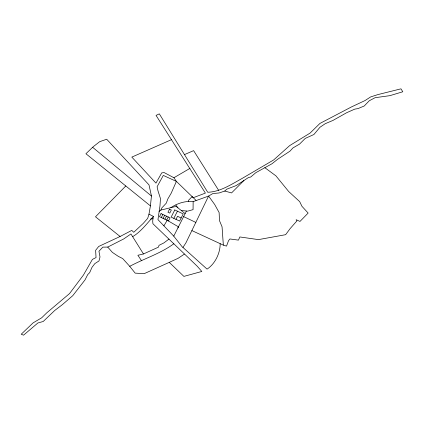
<?xml version="1.0" encoding="UTF-8"?>
<svg xmlns="http://www.w3.org/2000/svg" width="424" height="424" viewBox="0 0 424 424"><rect width="100%" height="100%" fill="white"/><g stroke="black" fill="none" stroke-linecap="round" stroke-linejoin="round"><path stroke-width="0.64" d="M171.545 139.629L131.827 157.103L155.963 183.11L161.714 172.897L164.099 172.552L173.919 177.741L176.389 181.393L193.27 197.711L205.391 193.09L156.048 115.392L159.313 113.844L207.718 192.263C220.406 191.855 231.419 184.308 242.205 178.393L273.628 159.965L289.671 145.607L310.066 133.099L319.924 123.437L351.533 106.896L365.038 100.546L370.666 96.916L377.8 94.621L400.966 88.833L402.8 91.77L389.868 95.66L375.086 97.7L369.262 100.769L364.253 105.974L357.951 108.618L354.798 109.116L346.721 112.689L332.925 120.443L325.235 123.691L319.924 127.306L313.914 134.498L305.248 138.41L299.577 144.07L292.952 147.939L289.936 151.188L277.63 159.27L271.991 163.754L255.831 172.674L250.722 177.02L248.575 177.46L236.094 185.611L226.792 189.162L224.778 191.038L219.144 192.957L212.843 193.561L208.592 196.063L193.143 201.633L193.063 209.647L187.588 211.141L181.255 210.5M220.178 243.662C220.247 253.17 215.09 263.919 207.06 269.118L182.023 246.62L173.75 236.136L157.967 219.637L159.97 205.937L160.463 198.58L158.03 190.986L157.103 186.74L163.298 175.419L176.389 181.393L171.232 193.137L167.798 198.989L166.298 203.138L161.873 207.882L160.85 210.081L159.058 211.428M150.425 205.889L151.448 196.026L149.004 184.88L106.694 139.236L99.693 141.669L93.201 146.746L85.924 153.737L150.425 205.889L148.967 214.168L147.684 218.387L143.195 223.437L133.73 232.31L131.795 230.386L120.098 236.491L98.67 246.471L95.633 250.33L96.041 257.575L92.406 259.393L83.438 275.044L69.541 293.572L46.825 312.779L41.663 317.815L33.072 322.897L21.2 334.25L23.564 335.167L37.906 322.961L43.2 321.493L54.712 310.49L62.312 304.692L72.764 295.676L85.023 279.893L87.715 274.604L89.66 272.674L91.992 267.343L94.881 263.569L98.993 260.951L99.995 256.944L98.951 251.262L102.831 247.134L107.744 247.075L123.75 238.919L130.947 233.963L143.476 253.965L158.454 247.15L159.011 245.342L163.934 242.878L168.975 239.083M153.265 216.6L152.698 221.121L152.926 223.755L197.144 266.145L201.824 271.461L183.889 276.39L169.266 262.355L144.192 273.66L135.161 273.13L129.728 266.325L122.7 258.576L118.354 256.382L112.365 252.365L107.744 247.075M161.3 217.533L162.858 214.449M163.102 218.376L164.66 215.291M164.91 219.219L166.468 216.134M166.712 220.067L168.27 216.977M173.819 218.36L177.439 211.184M175.987 219.372L177.539 216.282L181.149 217.973M186.412 211.083L173.75 236.136M177.916 227.911L178.462 226.84L167.21 220.294L163.892 225.828M148.967 214.168L153.456 216.426C146.916 223.443 141.118 231.578 132.627 236.693M182.961 247.473L186.004 242.692L208.592 196.063L214.682 204.495L219.118 212.53L219.5 220.666L222.054 226.803L223.347 245.13L226.527 246.132L228.531 240.673L229.909 238.966L238.463 240.132L239.809 236.952L258.449 239.613L285.628 234.689L290.096 228.658L296.885 220.936L296.127 219.712L300.001 221.423L308.137 213.065L301.968 206.324L299.683 201.628L288.696 191.531L275.913 175.849L264.852 167.697M125.796 185.977L95.495 216.802L120.098 236.491M243.922 180.497L231.552 192.931L224.778 191.038M184.361 254.109L178.107 258.311L169.266 262.355M173.856 243.747C160.463 253.621 144.319 258.507 129.728 266.325M173.919 177.741L189.936 168.392M170.835 207.659C177.534 203.292 185.092 200.732 193.143 201.633M184.472 154.601L193.625 150.631L218.62 190.291M160.85 210.081L176.13 206.377L185.129 213.622M143.476 253.965L137.885 255.264L141.505 260.681M150.594 219.038L152.995 218.731M191.892 230.587L223.347 245.13M183.624 216.606L195.856 222.43M92.639 147.292L151.448 196.026M196.042 200.398L192.12 196.598L188.489 200.324L188.569 201.707M175.849 205.062L177.942 207.834M161.051 213.601L159.493 216.691L168.519 220.909L170.077 217.819L161.051 213.601M169.531 209.17L167.973 212.26L169.78 213.102L171.333 210.018L169.531 209.17M174.778 209.938L171.158 217.114L179.596 221.058L183.216 213.882L174.778 209.938"/></g></svg>
